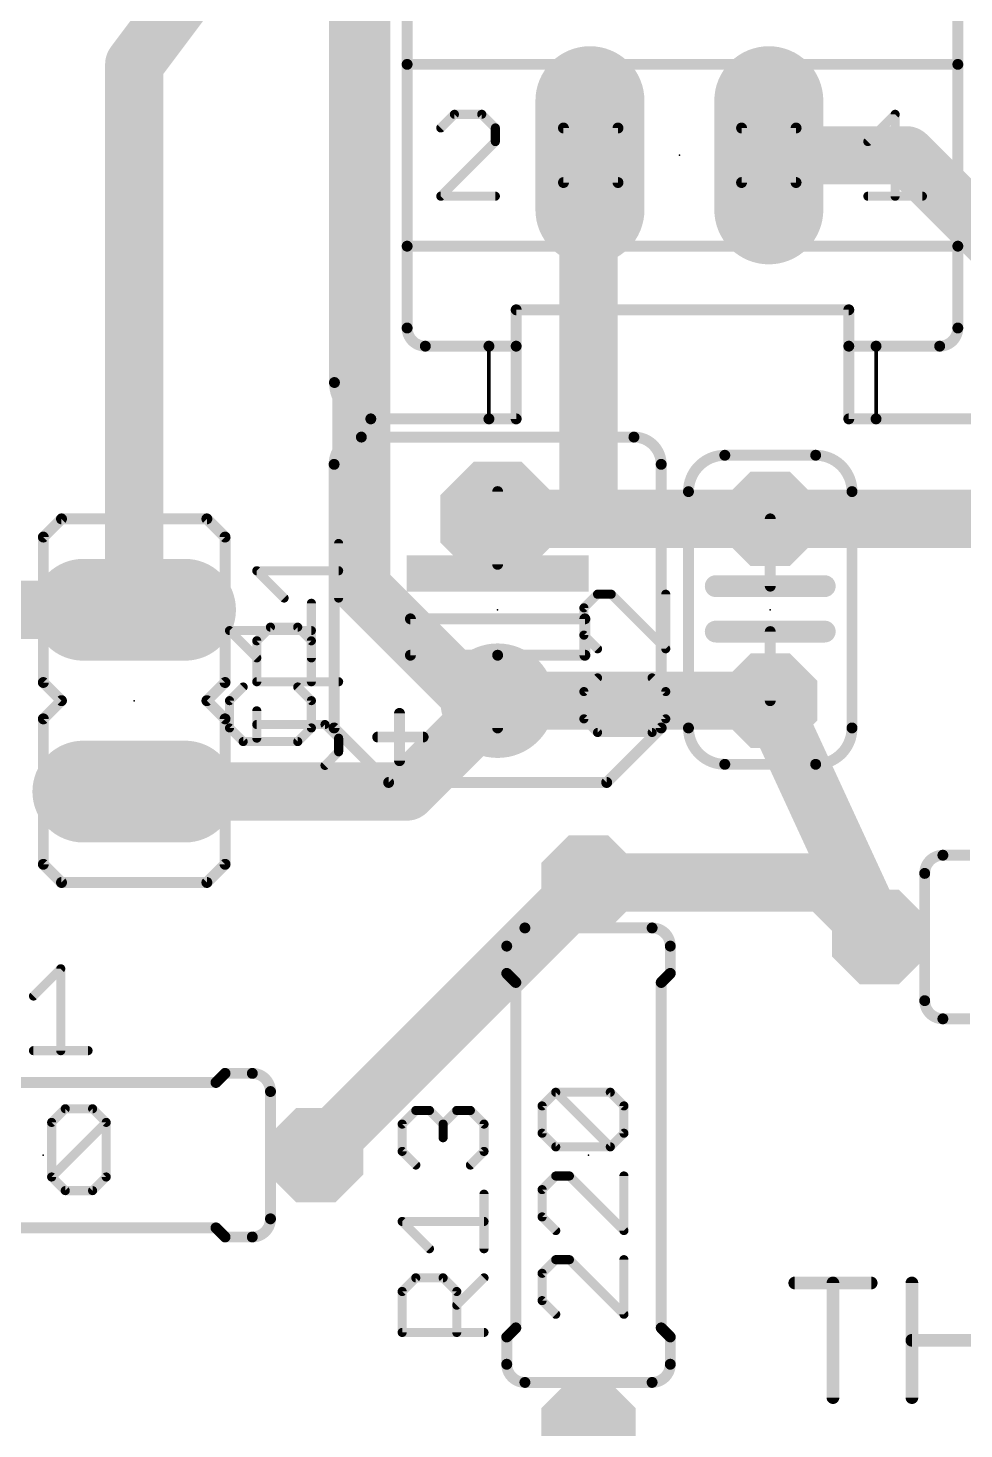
# Model space of a CAD drawing. Extents: x -0.06 to 3.94, y -0.06 to 3.15.
# Drawn here: x 0.792 to 1.307, y 0.649 to 1.42 of the extents above; entities that cross this region are included whole.
import ezdxf

# ---------------------------------------------------------------- set-up
doc = ezdxf.new("R2010")
doc.units = 0
for name, color, linetype in [('16', 175, 'CONTINUOUS'), ('17', 82, 'CONTINUOUS'), ('21', 253, 'CONTINUOUS'), ('23', 7, 'CONTINUOUS'), ('25', 253, 'CONTINUOUS'), ('27', 253, 'CONTINUOUS'), ('51', 253, 'CONTINUOUS')]:
    doc.layers.add(name, color=color, linetype=linetype)

# ---------------------------------------------------------------- blocks, each defined once
blk = doc.blocks.new('LONGP100')
at = {"const_width": 1}
blk.add_lwpolyline([(-0.5, 0), (0.5, 0)], dxfattribs=at)
at = {"const_width": 0.5}
for points in [[(-0.5, 0.25, 1), (-0.5, -0.25)], [(0.5, -0.25, 1), (0.5, 0.25)]]:
    blk.add_lwpolyline(points, format="xyb", dxfattribs=at)
blk = doc.blocks.new('RECT')
blk.add_solid([(-0.5, -0.5), (0.5, -0.5), (-0.5, 0.5), (0.5, 0.5)])
blk = doc.blocks.new('ROUNDP')
at = {"const_width": 0.5}
blk.add_lwpolyline([(0, -0.25, 1), (0, 0.25, 1), (0, -0.25)], format="xyb", dxfattribs=at)
blk = doc.blocks.new('OCTAGONP')
at = {"const_width": 0.5}
blk.add_lwpolyline([(-0.25, -0.103553), (-0.25, 0.103553), (-0.103553, 0.25), (0.103553, 0.25), (0.25, 0.103553), (0.25, -0.103553), (0.103553, -0.25), (-0.103553, -0.25), (-0.25, -0.103553), (-0.25, 0.103553)], dxfattribs=at)

msp = doc.modelspace()

# ---------------------------------------------------------------- linework, layer by layer
at = {"layer": '16', "const_width": 0.032}
for points in [[(0.85, 1.4), (0.94, 1.52)], [(0.975, 1.45), (0.975, 1.1125)], [(0.85, 1.4), (0.85, 1.1)], [(1.1, 1.15), (1.1, 1.35)], [(1.1, 1.35), (1.100787, 1.35)], [(1.199213, 1.35), (1.275, 1.35)], [(1.275, 1.35), (1.45, 1.175)], [(1.05, 1.15), (1.1, 1.15)], [(1.1, 1.15), (1.2, 1.15)], [(1.2, 1.15), (1.35, 1.15)], [(0.975, 1.1125), (1.0375, 1.05)], [(0.7, 1.1), (0.85, 1.1)], [(1, 1), (1.05, 1.05)], [(1.0375, 1.05), (1.05, 1.05)], [(1.2, 1.05), (1.05, 1.05)], [(1.2, 1.05), (1.26, 0.92)], [(0.85, 1), (1, 1)], [(0.95, 0.8), (1.1, 0.95)], [(1.1, 0.95), (1.23, 0.95)], [(1.23, 0.95), (1.26, 0.92)], [(1.1, 0.65), (1.1, 0.59)]]:
    msp.add_lwpolyline(points, dxfattribs=at)
at = {"layer": '16', "const_width": 0.016}
for points in [[(0.858, 1.4, 1), (0.842, 1.4)], [(0.8436, 1.4048, 1), (0.8564, 1.3952)], [(1.108, 1.35, 1), (1.092, 1.35)], [(1.1, 1.358, 1), (1.1, 1.342)], [(1.100787, 1.342, 1), (1.100787, 1.358)], [(1.199213, 1.358, 1), (1.199213, 1.342)], [(1.280657, 1.355657, 1), (1.269343, 1.344343)], [(1.275, 1.342, 1), (1.275, 1.358)], [(1.05, 1.158, 1), (1.05, 1.142)], [(1.1, 1.158, 1), (1.1, 1.142)], [(1.1, 1.142, 1), (1.1, 1.158)], [(1.2, 1.158, 1), (1.2, 1.142)], [(1.2, 1.142, 1), (1.2, 1.158)], [(1.092, 1.15, 1), (1.108, 1.15)], [(0.980657, 1.118157, 1), (0.969343, 1.106843)], [(0.967, 1.1125, 1), (0.983, 1.1125)], [(0.85, 1.092, 1), (0.85, 1.108)], [(0.842, 1.1, 1), (0.858, 1.1)], [(1.0375, 1.058, 1), (1.0375, 1.042)], [(1.031843, 1.044343, 1), (1.043157, 1.055657)], [(1.05, 1.058, 1), (1.05, 1.042)], [(1.055657, 1.044343, 1), (1.044343, 1.055657)], [(1.05, 1.042, 1), (1.05, 1.058)], [(1.207264, 1.053352, 1), (1.192736, 1.046648)], [(1.2, 1.042, 1), (1.2, 1.058)], [(0.85, 1.008, 1), (0.85, 0.992)], [(0.994343, 1.005657, 1), (1.005657, 0.994343)], [(1, 0.992, 1), (1, 1.008)], [(1.1, 0.958, 1), (1.1, 0.942)], [(1.105657, 0.944343, 1), (1.094343, 0.955657)], [(1.235657, 0.955657, 1), (1.224343, 0.944343)], [(1.23, 0.942, 1), (1.23, 0.958)], [(1.254343, 0.914343, 1), (1.265657, 0.925657)], [(1.252736, 0.916648, 1), (1.267264, 0.923352)], [(0.944343, 0.805657, 1), (0.955657, 0.794343)], [(1.108, 0.65, 1), (1.092, 0.65)]]:
    msp.add_lwpolyline(points, format="xyb", dxfattribs=at)
at = {"layer": '21'}
for points, const_width in [([(0.960197, 1.475), (0.960197, 1.225)], 0.006), ([(1.000197, 1.4), (1.000197, 1.445)], 0.006), ([(1.303228, 1.4), (1.303228, 1.445)], 0.006), ([(1.000197, 1.4), (1.303228, 1.4)], 0.006), ([(1.000197, 1.3), (1.000197, 1.4)], 0.006), ([(1.303228, 1.3), (1.303228, 1.4)], 0.006), ([(1.026219, 1.372538), (1.018713, 1.365032)], 0.005), ([(1.041232, 1.372538), (1.026219, 1.372538)], 0.005), ([(1.048738, 1.365032), (1.041232, 1.372538)], 0.005), ([(1.253713, 1.357526), (1.268725, 1.372538)], 0.005), ([(1.268725, 1.372538), (1.268725, 1.3275)], 0.005), ([(1.048738, 1.357526), (1.048738, 1.365032)], 0.005), ([(1.018713, 1.3275), (1.048738, 1.357526)], 0.005), ([(1.048738, 1.3275), (1.018713, 1.3275)], 0.005), ([(1.253713, 1.3275), (1.283738, 1.3275)], 0.005), ([(1.000197, 1.255), (1.000197, 1.3)], 0.006), ([(1.000197, 1.3), (1.303228, 1.3)], 0.006), ([(1.303228, 1.255), (1.303228, 1.3)], 0.006), ([(1.060197, 1.245), (1.060197, 1.265)], 0.006), ([(1.060197, 1.265), (1.243228, 1.265)], 0.006), ([(1.243228, 1.245), (1.243228, 1.265)], 0.006), ([(1.010197, 1.245), (1.045197, 1.245)], 0.006), ([(1.045197, 1.245), (1.060197, 1.245)], 0.006), ([(1.045197, 1.245), (1.045197, 1.205)], 0.002), ([(1.060197, 1.245), (1.060197, 1.205)], 0.006), ([(1.243228, 1.245), (1.258228, 1.245)], 0.006), ([(1.243228, 1.205), (1.243228, 1.245)], 0.006), ([(1.258228, 1.245), (1.293228, 1.245)], 0.006), ([(1.258228, 1.245), (1.258228, 1.205)], 0.002), ([(1.045197, 1.205), (0.980197, 1.205)], 0.006), ([(1.060197, 1.205), (1.045197, 1.205)], 0.006), ([(1.258228, 1.205), (1.243228, 1.205)], 0.006), ([(1.323228, 1.205), (1.258228, 1.205)], 0.006), ([(0.975, 1.195), (1.125, 1.195)], 0.006), ([(1.225, 1.185), (1.175, 1.185)], 0.006), ([(0.96, 1.18), (0.96, 1.035)], 0.006), ([(1.14, 1.035), (1.14, 1.18)], 0.006), ([(1.155, 1.165), (1.155, 1.035)], 0.006), ([(1.245, 1.165), (1.245, 1.035)], 0.006), ([(0.81, 1.15), (0.8, 1.14)], 0.006), ([(0.89, 1.15), (0.81, 1.15)], 0.006), ([(0.89, 1.15), (0.9, 1.14)], 0.006), ([(0.8, 1.06), (0.8, 1.14)], 0.006), ([(0.9, 1.06), (0.9, 1.14)], 0.006), ([(1.17, 1.113), (1.23, 1.113)], 0.012), ([(1.17, 1.088), (1.23, 1.088)], 0.012), ([(0.81, 1.05), (0.8, 1.06)], 0.006), ([(0.89, 1.05), (0.9, 1.06)], 0.006), ([(0.81, 1.05), (0.8, 1.04)], 0.006), ([(0.89, 1.05), (0.9, 1.04)], 0.006), ([(0.8, 0.96), (0.8, 1.04)], 0.006), ([(0.9, 0.96), (0.9, 1.04)], 0.006), ([(0.996, 1.043), (0.996, 1.017)], 0.006), ([(0.99, 1.005), (0.96, 1.035)], 0.006), ([(0.984, 1.03), (1.009, 1.03)], 0.006), ([(1.14, 1.035), (1.11, 1.005)], 0.006), ([(1.225, 1.015), (1.175, 1.015)], 0.006), ([(0.99, 1.005), (1.11, 1.005)], 0.006), ([(1.295, 0.965), (1.31, 0.965)], 0.006), ([(0.8, 0.96), (0.81, 0.95)], 0.006), ([(0.9, 0.96), (0.89, 0.95)], 0.006), ([(0.81, 0.95), (0.89, 0.95)], 0.006), ([(1.055, 0.915), (1.055, 0.9)], 0.006), ([(1.145, 0.915), (1.145, 0.9)], 0.006), ([(1.06, 0.895), (1.055, 0.9)], 0.006), ([(1.14, 0.895), (1.145, 0.9)], 0.006), ([(1.06, 0.895), (1.06, 0.705)], 0.006), ([(1.14, 0.895), (1.14, 0.705)], 0.006), ([(1.295, 0.875), (1.31, 0.875)], 0.006), ([(0.895, 0.84), (0.9, 0.845)], 0.006), ([(0.915, 0.845), (0.9, 0.845)], 0.006), ([(0.895, 0.84), (0.705, 0.84)], 0.006), ([(0.895, 0.76), (0.705, 0.76)], 0.006), ([(0.895, 0.76), (0.9, 0.755)], 0.006), ([(0.915, 0.755), (0.9, 0.755)], 0.006), ([(1.06, 0.705), (1.055, 0.7)], 0.006), ([(1.055, 0.685), (1.055, 0.7)], 0.006), ([(1.14, 0.705), (1.145, 0.7)], 0.006), ([(1.145, 0.685), (1.145, 0.7)], 0.006)]:
    msp.add_lwpolyline(points, dxfattribs=dict(at, const_width=const_width))
for points, const_width in [([(1.000197, 1.4015, 1), (1.000197, 1.3985)], 0.003), ([(1.001697, 1.4, 1), (0.998697, 1.4)], 0.003), ([(1.304728, 1.4, 1), (1.301728, 1.4)], 0.003), ([(1.303228, 1.3985, 1), (1.303228, 1.4015)], 0.003), ([(0.998697, 1.4, 1), (1.001697, 1.4)], 0.003), ([(1.301728, 1.4, 1), (1.304728, 1.4)], 0.003), ([(1.026219, 1.373788, 1), (1.026219, 1.371288)], 0.0025), ([(1.027103, 1.371655, 1), (1.025335, 1.373422)], 0.0025), ([(1.042116, 1.373422, 1), (1.040348, 1.371655)], 0.0025), ([(1.041232, 1.371288, 1), (1.041232, 1.373788)], 0.0025), ([(1.269975, 1.372538, 1), (1.267475, 1.372538)], 0.0025), ([(1.269609, 1.371655, 1), (1.267842, 1.373422)], 0.0025), ([(1.017829, 1.365916, 1), (1.019596, 1.364148)], 0.0025), ([(1.049988, 1.365032, 1), (1.047488, 1.365032)], 0.0025), ([(1.047854, 1.364148, 1), (1.049622, 1.365916)], 0.0025), ([(1.047488, 1.357526, 1), (1.049988, 1.357526)], 0.0025), ([(1.049622, 1.356642, 1), (1.047854, 1.358409)], 0.0025), ([(1.252829, 1.358409, 1), (1.254596, 1.356642)], 0.0025), ([(1.018713, 1.32875, 1), (1.018713, 1.32625)], 0.0025), ([(1.017829, 1.328384, 1), (1.019596, 1.326616)], 0.0025), ([(1.048738, 1.32625, 1), (1.048738, 1.32875)], 0.0025), ([(1.253713, 1.32875, 1), (1.253713, 1.32625)], 0.0025), ([(1.267475, 1.3275, 1), (1.269975, 1.3275)], 0.0025), ([(1.283738, 1.32625, 1), (1.283738, 1.32875)], 0.0025), ([(1.001697, 1.3, 1), (0.998697, 1.3)], 0.003), ([(1.000197, 1.3015, 1), (1.000197, 1.2985)], 0.003), ([(1.304728, 1.3, 1), (1.301728, 1.3)], 0.003), ([(1.303228, 1.2985, 1), (1.303228, 1.3015)], 0.003), ([(0.998697, 1.3, 1), (1.001697, 1.3)], 0.003), ([(1.301728, 1.3, 1), (1.304728, 1.3)], 0.003), ([(1.061697, 1.265, 1), (1.058697, 1.265)], 0.003), ([(1.060197, 1.2665, 1), (1.060197, 1.2635)], 0.003), ([(1.244728, 1.265, 1), (1.241728, 1.265)], 0.003), ([(1.243228, 1.2635, 1), (1.243228, 1.2665)], 0.003), ([(1.000197, 1.255, 0.414214), (1.010197, 1.245)], 0.006), ([(1.001697, 1.255, 1), (0.998697, 1.255)], 0.003), ([(0.998697, 1.255, 1), (1.001697, 1.255)], 0.003), ([(1.293228, 1.245, 0.414214), (1.303228, 1.255)], 0.006), ([(1.304728, 1.255, 1), (1.301728, 1.255)], 0.003), ([(1.301728, 1.255, 1), (1.304728, 1.255)], 0.003), ([(1.010197, 1.2465, 1), (1.010197, 1.2435)], 0.003), ([(1.010197, 1.2435, 1), (1.010197, 1.2465)], 0.003), ([(1.045197, 1.2465, 1), (1.045197, 1.2435)], 0.003), ([(1.045197, 1.2435, 1), (1.045197, 1.2465)], 0.003), ([(1.045697, 1.245, 1), (1.044697, 1.245)], 0.001), ([(1.061697, 1.245, 1), (1.058697, 1.245)], 0.003), ([(1.058697, 1.245, 1), (1.061697, 1.245)], 0.003), ([(1.060197, 1.2435, 1), (1.060197, 1.2465)], 0.003), ([(1.243228, 1.2465, 1), (1.243228, 1.2435)], 0.003), ([(1.244728, 1.245, 1), (1.241728, 1.245)], 0.003), ([(1.241728, 1.245, 1), (1.244728, 1.245)], 0.003), ([(1.258228, 1.2465, 1), (1.258228, 1.2435)], 0.003), ([(1.258228, 1.2435, 1), (1.258228, 1.2465)], 0.003), ([(1.258728, 1.245, 1), (1.257728, 1.245)], 0.001), ([(1.293228, 1.2465, 1), (1.293228, 1.2435)], 0.003), ([(1.293228, 1.2435, 1), (1.293228, 1.2465)], 0.003), ([(0.960197, 1.225, 0.414214), (0.980197, 1.205)], 0.006), ([(0.961697, 1.225, 1), (0.958697, 1.225)], 0.003), ([(0.958697, 1.225, 1), (0.961697, 1.225)], 0.003), ([(0.980197, 1.2065, 1), (0.980197, 1.2035)], 0.003), ([(0.980197, 1.2035, 1), (0.980197, 1.2065)], 0.003), ([(1.045197, 1.2065, 1), (1.045197, 1.2035)], 0.003), ([(1.045197, 1.2035, 1), (1.045197, 1.2065)], 0.003), ([(1.044697, 1.205, 1), (1.045697, 1.205)], 0.001), ([(1.058697, 1.205, 1), (1.061697, 1.205)], 0.003), ([(1.060197, 1.2035, 1), (1.060197, 1.2065)], 0.003), ([(1.243228, 1.2065, 1), (1.243228, 1.2035)], 0.003), ([(1.241728, 1.205, 1), (1.244728, 1.205)], 0.003), ([(1.258228, 1.2065, 1), (1.258228, 1.2035)], 0.003), ([(1.258228, 1.2035, 1), (1.258228, 1.2065)], 0.003), ([(1.257728, 1.205, 1), (1.258728, 1.205)], 0.001), ([(0.975, 1.195, 0.414214), (0.96, 1.18)], 0.006), ([(0.975, 1.1965, 1), (0.975, 1.1935)], 0.003), ([(0.975, 1.1935, 1), (0.975, 1.1965)], 0.003), ([(1.14, 1.18, 0.414214), (1.125, 1.195)], 0.006), ([(1.125, 1.1965, 1), (1.125, 1.1935)], 0.003), ([(1.125, 1.1935, 1), (1.125, 1.1965)], 0.003), ([(1.175, 1.185, 0.414214), (1.155, 1.165)], 0.006), ([(1.175, 1.1865, 1), (1.175, 1.1835)], 0.003), ([(1.175, 1.1835, 1), (1.175, 1.1865)], 0.003), ([(1.245, 1.165, 0.414214), (1.225, 1.185)], 0.006), ([(1.225, 1.1865, 1), (1.225, 1.1835)], 0.003), ([(1.225, 1.1835, 1), (1.225, 1.1865)], 0.003), ([(0.9615, 1.18, 1), (0.9585, 1.18)], 0.003), ([(0.9585, 1.18, 1), (0.9615, 1.18)], 0.003), ([(1.1415, 1.18, 1), (1.1385, 1.18)], 0.003), ([(1.1385, 1.18, 1), (1.1415, 1.18)], 0.003), ([(1.1565, 1.165, 1), (1.1535, 1.165)], 0.003), ([(1.1535, 1.165, 1), (1.1565, 1.165)], 0.003), ([(1.2465, 1.165, 1), (1.2435, 1.165)], 0.003), ([(1.2435, 1.165, 1), (1.2465, 1.165)], 0.003), ([(0.81, 1.1515, 1), (0.81, 1.1485)], 0.003), ([(0.811061, 1.148939, 1), (0.808939, 1.151061)], 0.003), ([(0.891061, 1.151061, 1), (0.888939, 1.148939)], 0.003), ([(0.89, 1.1485, 1), (0.89, 1.1515)], 0.003), ([(0.8015, 1.14, 1), (0.7985, 1.14)], 0.003), ([(0.798939, 1.141061, 1), (0.801061, 1.138939)], 0.003), ([(0.9015, 1.14, 1), (0.8985, 1.14)], 0.003), ([(0.898939, 1.138939, 1), (0.901061, 1.141061)], 0.003), ([(1.17, 1.116, 1), (1.17, 1.11)], 0.006), ([(1.23, 1.11, 1), (1.23, 1.116)], 0.006), ([(1.17, 1.091, 1), (1.17, 1.085)], 0.006), ([(1.23, 1.085, 1), (1.23, 1.091)], 0.006), ([(0.801061, 1.061061, 1), (0.798939, 1.058939)], 0.003), ([(0.7985, 1.06, 1), (0.8015, 1.06)], 0.003), ([(0.8985, 1.06, 1), (0.9015, 1.06)], 0.003), ([(0.901061, 1.058939, 1), (0.898939, 1.061061)], 0.003), ([(0.811061, 1.048939, 1), (0.808939, 1.051061)], 0.003), ([(0.808939, 1.048939, 1), (0.811061, 1.051061)], 0.003), ([(0.891061, 1.051061, 1), (0.888939, 1.048939)], 0.003), ([(0.888939, 1.051061, 1), (0.891061, 1.048939)], 0.003), ([(0.8015, 1.04, 1), (0.7985, 1.04)], 0.003), ([(0.798939, 1.041061, 1), (0.801061, 1.038939)], 0.003), ([(0.9015, 1.04, 1), (0.8985, 1.04)], 0.003), ([(0.898939, 1.038939, 1), (0.901061, 1.041061)], 0.003), ([(0.9975, 1.043, 1), (0.9945, 1.043)], 0.003), ([(0.961061, 1.036061, 1), (0.958939, 1.033939)], 0.003), ([(0.9585, 1.035, 1), (0.9615, 1.035)], 0.003), ([(0.984, 1.0315, 1), (0.984, 1.0285)], 0.003), ([(1.009, 1.0285, 1), (1.009, 1.0315)], 0.003), ([(1.1385, 1.035, 1), (1.1415, 1.035)], 0.003), ([(1.141061, 1.033939, 1), (1.138939, 1.036061)], 0.003), ([(1.155, 1.035, 0.414214), (1.175, 1.015)], 0.006), ([(1.1565, 1.035, 1), (1.1535, 1.035)], 0.003), ([(1.1535, 1.035, 1), (1.1565, 1.035)], 0.003), ([(1.225, 1.015, 0.414214), (1.245, 1.035)], 0.006), ([(1.2465, 1.035, 1), (1.2435, 1.035)], 0.003), ([(1.2435, 1.035, 1), (1.2465, 1.035)], 0.003), ([(0.9945, 1.017, 1), (0.9975, 1.017)], 0.003), ([(1.175, 1.0165, 1), (1.175, 1.0135)], 0.003), ([(1.175, 1.0135, 1), (1.175, 1.0165)], 0.003), ([(1.225, 1.0165, 1), (1.225, 1.0135)], 0.003), ([(1.225, 1.0135, 1), (1.225, 1.0165)], 0.003), ([(0.99, 1.0065, 1), (0.99, 1.0035)], 0.003), ([(0.988939, 1.003939, 1), (0.991061, 1.006061)], 0.003), ([(1.108939, 1.006061, 1), (1.111061, 1.003939)], 0.003), ([(1.11, 1.0035, 1), (1.11, 1.0065)], 0.003), ([(1.295, 0.965, 0.414214), (1.285, 0.955)], 0.006), ([(1.295, 0.9665, 1), (1.295, 0.9635)], 0.003), ([(1.295, 0.9635, 1), (1.295, 0.9665)], 0.003), ([(0.801061, 0.961061, 1), (0.798939, 0.958939)], 0.003), ([(0.7985, 0.96, 1), (0.8015, 0.96)], 0.003), ([(0.8985, 0.96, 1), (0.9015, 0.96)], 0.003), ([(0.901061, 0.958939, 1), (0.898939, 0.961061)], 0.003), ([(1.2835, 0.955, 1), (1.2865, 0.955)], 0.003), ([(0.81, 0.9515, 1), (0.81, 0.9485)], 0.003), ([(0.808939, 0.948939, 1), (0.811061, 0.951061)], 0.003), ([(0.888939, 0.951061, 1), (0.891061, 0.948939)], 0.003), ([(0.89, 0.9485, 1), (0.89, 0.9515)], 0.003), ([(1.065, 0.925, 0.414214), (1.055, 0.915)], 0.006), ([(1.065, 0.9235, 1), (1.065, 0.9265)], 0.003), ([(1.145, 0.915, 0.414214), (1.135, 0.925)], 0.006), ([(1.135, 0.9265, 1), (1.135, 0.9235)], 0.003), ([(1.0565, 0.915, 1), (1.0535, 0.915)], 0.003), ([(1.1465, 0.915, 1), (1.1435, 0.915)], 0.003), ([(1.0535, 0.915, 1), (1.0565, 0.915)], 0.003), ([(1.1435, 0.915, 1), (1.1465, 0.915)], 0.003), ([(1.056061, 0.901061, 1), (1.053939, 0.898939)], 0.003), ([(1.146061, 0.898939, 1), (1.143939, 0.901061)], 0.003), ([(1.0535, 0.9, 1), (1.0565, 0.9)], 0.003), ([(1.0615, 0.895, 1), (1.0585, 0.895)], 0.003), ([(1.058939, 0.893939, 1), (1.061061, 0.896061)], 0.003), ([(1.1415, 0.895, 1), (1.1385, 0.895)], 0.003), ([(1.138939, 0.896061, 1), (1.141061, 0.893939)], 0.003), ([(1.1435, 0.9, 1), (1.1465, 0.9)], 0.003), ([(1.285, 0.885, 0.414214), (1.295, 0.875)], 0.006), ([(1.2865, 0.885, 1), (1.2835, 0.885)], 0.003), ([(1.295, 0.8765, 1), (1.295, 0.8735)], 0.003), ([(1.295, 0.8735, 1), (1.295, 0.8765)], 0.003), ([(0.9, 0.8465, 1), (0.9, 0.8435)], 0.003), ([(0.901061, 0.843939, 1), (0.898939, 0.846061)], 0.003), ([(0.925, 0.835, 0.414214), (0.915, 0.845)], 0.006), ([(0.915, 0.8465, 1), (0.915, 0.8435)], 0.003), ([(0.915, 0.8435, 1), (0.915, 0.8465)], 0.003), ([(0.893939, 0.841061, 1), (0.896061, 0.838939)], 0.003), ([(0.895, 0.8385, 1), (0.895, 0.8415)], 0.003), ([(0.9235, 0.835, 1), (0.9265, 0.835)], 0.003), ([(0.896061, 0.761061, 1), (0.893939, 0.758939)], 0.003), ([(0.895, 0.7585, 1), (0.895, 0.7615)], 0.003), ([(0.915, 0.755, 0.414214), (0.925, 0.765)], 0.006), ([(0.9265, 0.765, 1), (0.9235, 0.765)], 0.003), ([(0.9, 0.7565, 1), (0.9, 0.7535)], 0.003), ([(0.898939, 0.753939, 1), (0.901061, 0.756061)], 0.003), ([(0.915, 0.7565, 1), (0.915, 0.7535)], 0.003), ([(0.915, 0.7535, 1), (0.915, 0.7565)], 0.003), ([(1.0565, 0.7, 1), (1.0535, 0.7)], 0.003), ([(1.053939, 0.701061, 1), (1.056061, 0.698939)], 0.003), ([(1.0585, 0.705, 1), (1.0615, 0.705)], 0.003), ([(1.061061, 0.703939, 1), (1.058939, 0.706061)], 0.003), ([(1.141061, 0.706061, 1), (1.138939, 0.703939)], 0.003), ([(1.1385, 0.705, 1), (1.1415, 0.705)], 0.003), ([(1.1465, 0.7, 1), (1.1435, 0.7)], 0.003), ([(1.143939, 0.698939, 1), (1.146061, 0.701061)], 0.003), ([(1.055, 0.685, 0.414214), (1.065, 0.675)], 0.006), ([(1.0565, 0.685, 1), (1.0535, 0.685)], 0.003), ([(1.0535, 0.685, 1), (1.0565, 0.685)], 0.003), ([(1.135, 0.675, 0.414214), (1.145, 0.685)], 0.006), ([(1.1465, 0.685, 1), (1.1435, 0.685)], 0.003), ([(1.1435, 0.685, 1), (1.1465, 0.685)], 0.003), ([(1.065, 0.6735, 1), (1.065, 0.6765)], 0.003), ([(1.135, 0.6765, 1), (1.135, 0.6735)], 0.003)]:
    msp.add_lwpolyline(points, format="xyb", dxfattribs=dict(at, const_width=const_width))
at = {"layer": '23'}
for p in [(1.15, 1.35), (1.05, 1.1), (1.2, 1.1), (0.85, 1.05), (0.8, 0.8), (1.1, 0.8)]:
    msp.add_point(p, dxfattribs=at)
at = {"layer": '25'}
for points, const_width in [([(0.9625, 1.106461), (0.9625, 1.136486)], 0.005), ([(0.932474, 1.106461), (0.917462, 1.121473)], 0.005), ([(0.917462, 1.121473), (0.9625, 1.121473)], 0.005), ([(1.104968, 1.108565), (1.097462, 1.101058)], 0.005), ([(1.112474, 1.108565), (1.104968, 1.108565)], 0.005), ([(1.1425, 1.078539), (1.112474, 1.108565)], 0.005), ([(1.1425, 1.108565), (1.1425, 1.078539)], 0.005), ([(0.9475, 1.073539), (0.9475, 1.103565)], 0.005), ([(1.097462, 1.101058), (1.097462, 1.086046)], 0.005), ([(0.917474, 1.073539), (0.902462, 1.088552)], 0.005), ([(0.902462, 1.088552), (0.9475, 1.088552)], 0.005), ([(0.917462, 1.08294), (0.924968, 1.090447)], 0.005), ([(0.924968, 1.090447), (0.939981, 1.090447)], 0.005), ([(0.939981, 1.090447), (0.947487, 1.08294)], 0.005), ([(1.097462, 1.086046), (1.104968, 1.078539)], 0.005), ([(0.917462, 1.060421), (0.917462, 1.08294)], 0.005), ([(0.947487, 1.08294), (0.947487, 1.060421)], 0.005), ([(1.104968, 1.062526), (1.097462, 1.055019)], 0.005), ([(1.1425, 1.055019), (1.134994, 1.062526)], 0.005), ([(0.909968, 1.057526), (0.902462, 1.050019)], 0.005), ([(0.9625, 1.060421), (0.917462, 1.060421)], 0.005), ([(0.9475, 1.050019), (0.939994, 1.057526)], 0.005), ([(1.097462, 1.055019), (1.097462, 1.040006)], 0.005), ([(1.1425, 1.040006), (1.1425, 1.055019)], 0.005), ([(0.902462, 1.050019), (0.902462, 1.035006)], 0.005), ([(0.9475, 1.035006), (0.9475, 1.050019)], 0.005), ([(0.917462, 1.029395), (0.917462, 1.044408)], 0.005), ([(1.097462, 1.040006), (1.104968, 1.0325)], 0.005), ([(1.134994, 1.0325), (1.1425, 1.040006)], 0.005), ([(0.902462, 1.035006), (0.909968, 1.0275)], 0.005), ([(0.954994, 1.036901), (0.917462, 1.036901)], 0.005), ([(0.939994, 1.0275), (0.9475, 1.035006)], 0.005), ([(0.9625, 1.029395), (0.954994, 1.036901)], 0.005), ([(1.104968, 1.0325), (1.134994, 1.0325)], 0.005), ([(0.909968, 1.0275), (0.939994, 1.0275)], 0.005), ([(0.9625, 1.021888), (0.9625, 1.029395)], 0.005), ([(0.954994, 1.014382), (0.9625, 1.021888)], 0.005), ([(0.794578, 0.887526), (0.809591, 0.902538)], 0.005), ([(0.809591, 0.902538), (0.809591, 0.8575)], 0.005), ([(0.794578, 0.8575), (0.824604, 0.8575)], 0.005), ([(0.997462, 0.817098), (1.004968, 0.824604)], 0.005), ([(1.004968, 0.824604), (1.012474, 0.824604)], 0.005), ([(1.012474, 0.824604), (1.019981, 0.817098)], 0.005), ([(1.019981, 0.817098), (1.027487, 0.824604)], 0.005), ([(1.027487, 0.824604), (1.034994, 0.824604)], 0.005), ([(1.034994, 0.824604), (1.0425, 0.817098)], 0.005), ([(0.997462, 0.802085), (0.997462, 0.817098)], 0.005), ([(1.019981, 0.817098), (1.019981, 0.809591)], 0.005), ([(1.0425, 0.817098), (1.0425, 0.802085)], 0.005), ([(1.004968, 0.794578), (0.997462, 0.802085)], 0.005), ([(1.0425, 0.802085), (1.034994, 0.794578)], 0.005), ([(1.0425, 0.748539), (1.0425, 0.778565)], 0.005), ([(1.012474, 0.748539), (0.997462, 0.763552)], 0.005), ([(0.997462, 0.763552), (1.0425, 0.763552)], 0.005), ([(0.997462, 0.725019), (1.004968, 0.732526)], 0.005), ([(1.004968, 0.732526), (1.019981, 0.732526)], 0.005), ([(1.019981, 0.732526), (1.027487, 0.725019)], 0.005), ([(1.027487, 0.717513), (1.0425, 0.732526)], 0.005), ([(1.2135, 0.729703), (1.255536, 0.729703)], 0.007), ([(1.234518, 0.66665), (1.234518, 0.729703)], 0.007), ([(1.277955, 0.66665), (1.277955, 0.729703)], 0.007), ([(0.997462, 0.7025), (0.997462, 0.725019)], 0.005), ([(1.027487, 0.725019), (1.027487, 0.7025)], 0.005), ([(1.0425, 0.7025), (0.997462, 0.7025)], 0.005), ([(1.277955, 0.698177), (1.319991, 0.698177)], 0.007)]:
    msp.add_lwpolyline(points, dxfattribs=dict(at, const_width=const_width))
for points, const_width in [([(0.96375, 1.136486, 1), (0.96125, 1.136486)], 0.0025), ([(0.918345, 1.122357, 1), (0.916578, 1.120589)], 0.0025), ([(0.917462, 1.122723, 1), (0.917462, 1.120223)], 0.0025), ([(0.9625, 1.120223, 1), (0.9625, 1.122723)], 0.0025), ([(1.104968, 1.109815, 1), (1.104968, 1.107315)], 0.0025), ([(1.105852, 1.107681, 1), (1.104084, 1.109449)], 0.0025), ([(1.113358, 1.109449, 1), (1.111591, 1.107681)], 0.0025), ([(1.112474, 1.107315, 1), (1.112474, 1.109815)], 0.0025), ([(1.14375, 1.108565, 1), (1.14125, 1.108565)], 0.0025), ([(0.931591, 1.105577, 1), (0.933358, 1.107344)], 0.0025), ([(0.94875, 1.103565, 1), (0.94625, 1.103565)], 0.0025), ([(0.96125, 1.106461, 1), (0.96375, 1.106461)], 0.0025), ([(1.098712, 1.101058, 1), (1.096212, 1.101058)], 0.0025), ([(1.096578, 1.101942, 1), (1.098345, 1.100175)], 0.0025), ([(0.903345, 1.089436, 1), (0.901578, 1.087668)], 0.0025), ([(0.902462, 1.089802, 1), (0.902462, 1.087302)], 0.0025), ([(0.924968, 1.091697, 1), (0.924968, 1.089197)], 0.0025), ([(0.925852, 1.089563, 1), (0.924084, 1.091331)], 0.0025), ([(0.940865, 1.091331, 1), (0.939097, 1.089563)], 0.0025), ([(0.939981, 1.089197, 1), (0.939981, 1.091697)], 0.0025), ([(0.9475, 1.087302, 1), (0.9475, 1.089802)], 0.0025), ([(1.098345, 1.08693, 1), (1.096578, 1.085162)], 0.0025), ([(1.096212, 1.086046, 1), (1.098712, 1.086046)], 0.0025), ([(0.918712, 1.08294, 1), (0.916212, 1.08294)], 0.0025), ([(0.916578, 1.083824, 1), (0.918345, 1.082057)], 0.0025), ([(0.948737, 1.08294, 1), (0.946237, 1.08294)], 0.0025), ([(0.946603, 1.082057, 1), (0.948371, 1.083824)], 0.0025), ([(1.104084, 1.077655, 1), (1.105852, 1.079423)], 0.0025), ([(1.14125, 1.078539, 1), (1.14375, 1.078539)], 0.0025), ([(1.141616, 1.077655, 1), (1.143384, 1.079423)], 0.0025), ([(0.916591, 1.072655, 1), (0.918358, 1.074423)], 0.0025), ([(0.94625, 1.073539, 1), (0.94875, 1.073539)], 0.0025), ([(1.105852, 1.061642, 1), (1.104084, 1.063409)], 0.0025), ([(1.135877, 1.063409, 1), (1.13411, 1.061642)], 0.0025), ([(0.910852, 1.056642, 1), (0.909084, 1.058409)], 0.0025), ([(0.917462, 1.061671, 1), (0.917462, 1.059171)], 0.0025), ([(0.916212, 1.060421, 1), (0.918712, 1.060421)], 0.0025), ([(0.940877, 1.058409, 1), (0.93911, 1.056642)], 0.0025), ([(0.946237, 1.060421, 1), (0.948737, 1.060421)], 0.0025), ([(0.9625, 1.059171, 1), (0.9625, 1.061671)], 0.0025), ([(1.098712, 1.055019, 1), (1.096212, 1.055019)], 0.0025), ([(1.096578, 1.055903, 1), (1.098345, 1.054135)], 0.0025), ([(1.14375, 1.055019, 1), (1.14125, 1.055019)], 0.0025), ([(1.141616, 1.054135, 1), (1.143384, 1.055903)], 0.0025), ([(0.903712, 1.050019, 1), (0.901212, 1.050019)], 0.0025), ([(0.901578, 1.050903, 1), (0.903345, 1.049135)], 0.0025), ([(0.94875, 1.050019, 1), (0.94625, 1.050019)], 0.0025), ([(0.946616, 1.049135, 1), (0.948384, 1.050903)], 0.0025), ([(0.918712, 1.044408, 1), (0.916212, 1.044408)], 0.0025), ([(1.098345, 1.04089, 1), (1.096578, 1.039123)], 0.0025), ([(1.096212, 1.040006, 1), (1.098712, 1.040006)], 0.0025), ([(1.14125, 1.040006, 1), (1.14375, 1.040006)], 0.0025), ([(1.143384, 1.039123, 1), (1.141616, 1.04089)], 0.0025), ([(0.903345, 1.03589, 1), (0.901578, 1.034123)], 0.0025), ([(0.901212, 1.035006, 1), (0.903712, 1.035006)], 0.0025), ([(0.917462, 1.038151, 1), (0.917462, 1.035651)], 0.0025), ([(0.94625, 1.035006, 1), (0.94875, 1.035006)], 0.0025), ([(0.948384, 1.034123, 1), (0.946616, 1.03589)], 0.0025), ([(0.955877, 1.037785, 1), (0.95411, 1.036017)], 0.0025), ([(0.954994, 1.035651, 1), (0.954994, 1.038151)], 0.0025), ([(1.104968, 1.03375, 1), (1.104968, 1.03125)], 0.0025), ([(1.104084, 1.031616, 1), (1.105852, 1.033384)], 0.0025), ([(1.13411, 1.033384, 1), (1.135877, 1.031616)], 0.0025), ([(1.134994, 1.03125, 1), (1.134994, 1.03375)], 0.0025), ([(0.909968, 1.02875, 1), (0.909968, 1.02625)], 0.0025), ([(0.909084, 1.026616, 1), (0.910852, 1.028384)], 0.0025), ([(0.916212, 1.029395, 1), (0.918712, 1.029395)], 0.0025), ([(0.93911, 1.028384, 1), (0.940877, 1.026616)], 0.0025), ([(0.939994, 1.02625, 1), (0.939994, 1.02875)], 0.0025), ([(0.96375, 1.029395, 1), (0.96125, 1.029395)], 0.0025), ([(0.961616, 1.028511, 1), (0.963384, 1.030279)], 0.0025), ([(0.96125, 1.021888, 1), (0.96375, 1.021888)], 0.0025), ([(0.963384, 1.021005, 1), (0.961616, 1.022772)], 0.0025), ([(0.95411, 1.015266, 1), (0.955877, 1.013498)], 0.0025), ([(0.810841, 0.902538, 1), (0.808341, 0.902538)], 0.0025), ([(0.810475, 0.901655, 1), (0.808707, 0.903422)], 0.0025), ([(0.793695, 0.888409, 1), (0.795462, 0.886642)], 0.0025), ([(0.794578, 0.85875, 1), (0.794578, 0.85625)], 0.0025), ([(0.808341, 0.8575, 1), (0.810841, 0.8575)], 0.0025), ([(0.824604, 0.85625, 1), (0.824604, 0.85875)], 0.0025), ([(1.004968, 0.825854, 1), (1.004968, 0.823354)], 0.0025), ([(1.005852, 0.82372, 1), (1.004084, 0.825488)], 0.0025), ([(1.013358, 0.825488, 1), (1.011591, 0.82372)], 0.0025), ([(1.012474, 0.823354, 1), (1.012474, 0.825854)], 0.0025), ([(1.027487, 0.825854, 1), (1.027487, 0.823354)], 0.0025), ([(1.028371, 0.82372, 1), (1.026603, 0.825488)], 0.0025), ([(1.035877, 0.825488, 1), (1.03411, 0.82372)], 0.0025), ([(1.034994, 0.823354, 1), (1.034994, 0.825854)], 0.0025), ([(0.998712, 0.817098, 1), (0.996212, 0.817098)], 0.0025), ([(0.996578, 0.817982, 1), (0.998345, 0.816214)], 0.0025), ([(1.021231, 0.817098, 1), (1.018731, 0.817098)], 0.0025), ([(1.019097, 0.817982, 1), (1.020865, 0.816214)], 0.0025), ([(1.019097, 0.816214, 1), (1.020865, 0.817982)], 0.0025), ([(1.04375, 0.817098, 1), (1.04125, 0.817098)], 0.0025), ([(1.041616, 0.816214, 1), (1.043384, 0.817982)], 0.0025), ([(1.018731, 0.809591, 1), (1.021231, 0.809591)], 0.0025), ([(0.998345, 0.802969, 1), (0.996578, 0.801201)], 0.0025), ([(0.996212, 0.802085, 1), (0.998712, 0.802085)], 0.0025), ([(1.04125, 0.802085, 1), (1.04375, 0.802085)], 0.0025), ([(1.043384, 0.801201, 1), (1.041616, 0.802969)], 0.0025), ([(1.004084, 0.793695, 1), (1.005852, 0.795462)], 0.0025), ([(1.03411, 0.795462, 1), (1.035877, 0.793695)], 0.0025), ([(1.04375, 0.778565, 1), (1.04125, 0.778565)], 0.0025), ([(0.998345, 0.764436, 1), (0.996578, 0.762668)], 0.0025), ([(0.997462, 0.764802, 1), (0.997462, 0.762302)], 0.0025), ([(1.0425, 0.762302, 1), (1.0425, 0.764802)], 0.0025), ([(1.011591, 0.747655, 1), (1.013358, 0.749423)], 0.0025), ([(1.04125, 0.748539, 1), (1.04375, 0.748539)], 0.0025), ([(1.004968, 0.733776, 1), (1.004968, 0.731276)], 0.0025), ([(1.005852, 0.731642, 1), (1.004084, 0.733409)], 0.0025), ([(1.020865, 0.733409, 1), (1.019097, 0.731642)], 0.0025), ([(1.019981, 0.731276, 1), (1.019981, 0.733776)], 0.0025), ([(1.043384, 0.731642, 1), (1.041616, 0.733409)], 0.0025), ([(1.2135, 0.731453, 1), (1.2135, 0.727953)], 0.0035), ([(1.236268, 0.729703, 1), (1.232768, 0.729703)], 0.0035), ([(1.255536, 0.727953, 1), (1.255536, 0.731453)], 0.0035), ([(1.279705, 0.729703, 1), (1.276205, 0.729703)], 0.0035), ([(0.998712, 0.725019, 1), (0.996212, 0.725019)], 0.0025), ([(0.996578, 0.725903, 1), (0.998345, 0.724135)], 0.0025), ([(1.028737, 0.725019, 1), (1.026237, 0.725019)], 0.0025), ([(1.026603, 0.724135, 1), (1.028371, 0.725903)], 0.0025), ([(1.026603, 0.718397, 1), (1.028371, 0.716629)], 0.0025), ([(0.997462, 0.70375, 1), (0.997462, 0.70125)], 0.0025), ([(0.996212, 0.7025, 1), (0.998712, 0.7025)], 0.0025), ([(1.026237, 0.7025, 1), (1.028737, 0.7025)], 0.0025), ([(1.0425, 0.70125, 1), (1.0425, 0.70375)], 0.0025), ([(1.277955, 0.699927, 1), (1.277955, 0.696427)], 0.0035), ([(1.232768, 0.66665, 1), (1.236268, 0.66665)], 0.0035), ([(1.276205, 0.66665, 1), (1.279705, 0.66665)], 0.0035)]:
    msp.add_lwpolyline(points, format="xyb", dxfattribs=dict(at, const_width=const_width))
at = {"layer": '27', "const_width": 0.005}
for points in [[(1.074462, 0.827098), (1.081968, 0.834604)], [(1.081968, 0.834604), (1.111994, 0.834604)], [(1.111994, 0.804578), (1.081968, 0.834604)], [(1.111994, 0.834604), (1.1195, 0.827098)], [(0.804578, 0.818032), (0.812085, 0.825538)], [(0.812085, 0.825538), (0.827098, 0.825538)], [(0.827098, 0.825538), (0.834604, 0.818032)], [(1.074462, 0.812085), (1.074462, 0.827098)], [(1.1195, 0.827098), (1.1195, 0.812085)], [(0.804578, 0.788006), (0.804578, 0.818032)], [(0.804578, 0.788006), (0.834604, 0.818032)], [(0.834604, 0.818032), (0.834604, 0.788006)], [(1.081968, 0.804578), (1.074462, 0.812085)], [(1.1195, 0.812085), (1.111994, 0.804578)], [(1.111994, 0.804578), (1.081968, 0.804578)], [(0.812085, 0.7805), (0.804578, 0.788006)], [(0.834604, 0.788006), (0.827098, 0.7805)], [(1.081968, 0.788565), (1.074462, 0.781058)], [(1.089474, 0.788565), (1.081968, 0.788565)], [(1.1195, 0.758539), (1.089474, 0.788565)], [(1.1195, 0.788565), (1.1195, 0.758539)], [(0.827098, 0.7805), (0.812085, 0.7805)], [(1.074462, 0.781058), (1.074462, 0.766046)], [(1.074462, 0.766046), (1.081968, 0.758539)], [(1.081968, 0.742526), (1.074462, 0.735019)], [(1.089474, 0.742526), (1.081968, 0.742526)], [(1.1195, 0.7125), (1.089474, 0.742526)], [(1.1195, 0.742526), (1.1195, 0.7125)], [(1.074462, 0.735019), (1.074462, 0.720006)], [(1.074462, 0.720006), (1.081968, 0.7125)]]:
    msp.add_lwpolyline(points, dxfattribs=at)
at = {"layer": '27', "const_width": 0.0025}
for points in [[(1.081968, 0.835854, 1), (1.081968, 0.833354)], [(1.082852, 0.835488, 1), (1.081084, 0.83372)], [(1.082852, 0.83372, 1), (1.081084, 0.835488)], [(1.112877, 0.835488, 1), (1.11111, 0.83372)], [(1.111994, 0.833354, 1), (1.111994, 0.835854)], [(0.812085, 0.826788, 1), (0.812085, 0.824288)], [(0.812969, 0.824655, 1), (0.811201, 0.826422)], [(0.827982, 0.826422, 1), (0.826214, 0.824655)], [(0.827098, 0.824288, 1), (0.827098, 0.826788)], [(1.075712, 0.827098, 1), (1.073212, 0.827098)], [(1.073578, 0.827982, 1), (1.075345, 0.826214)], [(1.12075, 0.827098, 1), (1.11825, 0.827098)], [(1.118616, 0.826214, 1), (1.120384, 0.827982)], [(0.805828, 0.818032, 1), (0.803328, 0.818032)], [(0.803695, 0.818916, 1), (0.805462, 0.817148)], [(0.835854, 0.818032, 1), (0.833354, 0.818032)], [(0.835488, 0.817148, 1), (0.83372, 0.818916)], [(0.83372, 0.817148, 1), (0.835488, 0.818916)], [(1.075345, 0.812969, 1), (1.073578, 0.811201)], [(1.073212, 0.812085, 1), (1.075712, 0.812085)], [(1.11825, 0.812085, 1), (1.12075, 0.812085)], [(1.120384, 0.811201, 1), (1.118616, 0.812969)], [(1.081968, 0.805828, 1), (1.081968, 0.803328)], [(1.081084, 0.803695, 1), (1.082852, 0.805462)], [(1.11111, 0.805462, 1), (1.112877, 0.803695)], [(1.11111, 0.803695, 1), (1.112877, 0.805462)], [(1.111994, 0.803328, 1), (1.111994, 0.805828)], [(0.803328, 0.788006, 1), (0.805828, 0.788006)], [(0.805462, 0.78889, 1), (0.803695, 0.787123)], [(0.803695, 0.78889, 1), (0.805462, 0.787123)], [(0.833354, 0.788006, 1), (0.835854, 0.788006)], [(0.835488, 0.787123, 1), (0.83372, 0.78889)], [(1.081968, 0.789815, 1), (1.081968, 0.787315)], [(1.082852, 0.787681, 1), (1.081084, 0.789449)], [(1.090358, 0.789449, 1), (1.088591, 0.787681)], [(1.089474, 0.787315, 1), (1.089474, 0.789815)], [(1.12075, 0.788565, 1), (1.11825, 0.788565)], [(0.812085, 0.78175, 1), (0.812085, 0.77925)], [(0.811201, 0.779616, 1), (0.812969, 0.781384)], [(0.826214, 0.781384, 1), (0.827982, 0.779616)], [(0.827098, 0.77925, 1), (0.827098, 0.78175)], [(1.075712, 0.781058, 1), (1.073212, 0.781058)], [(1.073578, 0.781942, 1), (1.075345, 0.780175)], [(1.075345, 0.76693, 1), (1.073578, 0.765162)], [(1.073212, 0.766046, 1), (1.075712, 0.766046)], [(1.081084, 0.757655, 1), (1.082852, 0.759423)], [(1.11825, 0.758539, 1), (1.12075, 0.758539)], [(1.118616, 0.757655, 1), (1.120384, 0.759423)], [(1.081968, 0.743776, 1), (1.081968, 0.741276)], [(1.082852, 0.741642, 1), (1.081084, 0.743409)], [(1.090358, 0.743409, 1), (1.088591, 0.741642)], [(1.089474, 0.741276, 1), (1.089474, 0.743776)], [(1.12075, 0.742526, 1), (1.11825, 0.742526)], [(1.075712, 0.735019, 1), (1.073212, 0.735019)], [(1.073578, 0.735903, 1), (1.075345, 0.734135)], [(1.075345, 0.72089, 1), (1.073578, 0.719123)], [(1.073212, 0.720006, 1), (1.075712, 0.720006)], [(1.081084, 0.711616, 1), (1.082852, 0.713384)], [(1.11825, 0.7125, 1), (1.12075, 0.7125)], [(1.118616, 0.711616, 1), (1.120384, 0.713384)]]:
    msp.add_lwpolyline(points, format="xyb", dxfattribs=at)
at = {"layer": '51'}
for points, const_width in [([(1.08622, 1.365), (1.08622, 1.335)], 0.006), ([(1.11622, 1.365), (1.08622, 1.365)], 0.006), ([(1.08622, 1.365), (1.11622, 1.335)], 0.006), ([(1.11622, 1.365), (1.08622, 1.335)], 0.006), ([(1.11622, 1.335), (1.11622, 1.365)], 0.006), ([(1.184213, 1.365), (1.184213, 1.335)], 0.006), ([(1.214213, 1.365), (1.184213, 1.365)], 0.006), ([(1.184213, 1.365), (1.214213, 1.335)], 0.006), ([(1.214213, 1.365), (1.184213, 1.335)], 0.006), ([(1.214213, 1.335), (1.214213, 1.365)], 0.006), ([(1.08622, 1.335), (1.11622, 1.335)], 0.006), ([(1.184213, 1.335), (1.214213, 1.335)], 0.006), ([(1.05, 1.125), (1.05, 1.165)], 0.006), ([(1.2, 1.15), (1.2, 1.113)], 0.006), ([(1.098, 1.095), (1.002, 1.095)], 0.006), ([(1.002, 1.095), (1.002, 1.075)], 0.006), ([(1.098, 1.075), (1.098, 1.095)], 0.006), ([(1.2, 1.05), (1.2, 1.088)], 0.006), ([(1.002, 1.075), (1.05, 1.075)], 0.006), ([(1.05, 1.035), (1.05, 1.075)], 0.006), ([(1.05, 1.075), (1.098, 1.075)], 0.006), ([(1.1, 0.935), (1.1, 0.95)], 0.024), ([(1.285, 0.955), (1.285, 0.885)], 0.006), ([(1.135, 0.925), (1.065, 0.925)], 0.006), ([(1.275, 0.92), (1.26, 0.92)], 0.024), ([(0.925, 0.765), (0.925, 0.835)], 0.006), ([(0.935, 0.8), (0.95, 0.8)], 0.024), ([(1.135, 0.675), (1.065, 0.675)], 0.006), ([(1.1, 0.65), (1.1, 0.665)], 0.024)]:
    msp.add_lwpolyline(points, dxfattribs=dict(at, const_width=const_width))
for points, const_width in [([(1.08772, 1.365, 1), (1.08472, 1.365)], 0.003), ([(1.08622, 1.3665, 1), (1.08622, 1.3635)], 0.003), ([(1.087281, 1.366061, 1), (1.08516, 1.363939)], 0.003), ([(1.11772, 1.365, 1), (1.11472, 1.365)], 0.003), ([(1.117281, 1.363939, 1), (1.11516, 1.366061)], 0.003), ([(1.11622, 1.3635, 1), (1.11622, 1.3665)], 0.003), ([(1.185273, 1.366061, 1), (1.183152, 1.363939)], 0.003), ([(1.185713, 1.365, 1), (1.182713, 1.365)], 0.003), ([(1.184213, 1.3665, 1), (1.184213, 1.3635)], 0.003), ([(1.215713, 1.365, 1), (1.212713, 1.365)], 0.003), ([(1.215273, 1.363939, 1), (1.213152, 1.366061)], 0.003), ([(1.214213, 1.3635, 1), (1.214213, 1.3665)], 0.003), ([(1.08622, 1.3365, 1), (1.08622, 1.3335)], 0.003), ([(1.08516, 1.336061, 1), (1.087281, 1.333939)], 0.003), ([(1.08472, 1.335, 1), (1.08772, 1.335)], 0.003), ([(1.11472, 1.335, 1), (1.11772, 1.335)], 0.003), ([(1.11516, 1.333939, 1), (1.117281, 1.336061)], 0.003), ([(1.11622, 1.3335, 1), (1.11622, 1.3365)], 0.003), ([(1.183152, 1.336061, 1), (1.185273, 1.333939)], 0.003), ([(1.184213, 1.3365, 1), (1.184213, 1.3335)], 0.003), ([(1.182713, 1.335, 1), (1.185713, 1.335)], 0.003), ([(1.212713, 1.335, 1), (1.215713, 1.335)], 0.003), ([(1.213152, 1.333939, 1), (1.215273, 1.336061)], 0.003), ([(1.214213, 1.3335, 1), (1.214213, 1.3365)], 0.003), ([(1.0515, 1.165, 1), (1.0485, 1.165)], 0.003), ([(1.2015, 1.15, 1), (1.1985, 1.15)], 0.003), ([(1.0485, 1.125, 1), (1.0515, 1.125)], 0.003), ([(1.1985, 1.113, 1), (1.2015, 1.113)], 0.003), ([(1.002, 1.0965, 1), (1.002, 1.0935)], 0.003), ([(1.0035, 1.095, 1), (1.0005, 1.095)], 0.003), ([(1.0995, 1.095, 1), (1.0965, 1.095)], 0.003), ([(1.098, 1.0935, 1), (1.098, 1.0965)], 0.003), ([(1.2015, 1.088, 1), (1.1985, 1.088)], 0.003), ([(1.002, 1.0765, 1), (1.002, 1.0735)], 0.003), ([(1.0005, 1.075, 1), (1.0035, 1.075)], 0.003), ([(1.0515, 1.075, 1), (1.0485, 1.075)], 0.003), ([(1.05, 1.0765, 1), (1.05, 1.0735)], 0.003), ([(1.05, 1.0735, 1), (1.05, 1.0765)], 0.003), ([(1.0965, 1.075, 1), (1.0995, 1.075)], 0.003), ([(1.098, 1.0735, 1), (1.098, 1.0765)], 0.003), ([(1.1985, 1.05, 1), (1.2015, 1.05)], 0.003), ([(1.0485, 1.035, 1), (1.0515, 1.035)], 0.003), ([(1.106, 0.95, 1), (1.094, 0.95)], 0.012), ([(1.2865, 0.955, 1), (1.2835, 0.955)], 0.003), ([(1.094, 0.935, 1), (1.106, 0.935)], 0.012), ([(1.065, 0.9265, 1), (1.065, 0.9235)], 0.003), ([(1.135, 0.9235, 1), (1.135, 0.9265)], 0.003), ([(1.26, 0.926, 1), (1.26, 0.914)], 0.012), ([(1.275, 0.914, 1), (1.275, 0.926)], 0.012), ([(1.2835, 0.885, 1), (1.2865, 0.885)], 0.003), ([(0.9265, 0.835, 1), (0.9235, 0.835)], 0.003), ([(0.935, 0.806, 1), (0.935, 0.794)], 0.012), ([(0.95, 0.794, 1), (0.95, 0.806)], 0.012), ([(0.9235, 0.765, 1), (0.9265, 0.765)], 0.003), ([(1.065, 0.6765, 1), (1.065, 0.6735)], 0.003), ([(1.106, 0.665, 1), (1.094, 0.665)], 0.012), ([(1.135, 0.6735, 1), (1.135, 0.6765)], 0.003), ([(1.094, 0.65, 1), (1.106, 0.65)], 0.012)]:
    msp.add_lwpolyline(points, format="xyb", dxfattribs=dict(at, const_width=const_width))

# ---------------------------------------------------------------- block references
at = {"layer": '17'}
for name, p, xscale, yscale, rotation in [('LONGP100', (1.100787, 1.35), 0.06, 0.06, 90), ('LONGP100', (1.100787, 1.35), 0.06, 0.06, 90), ('LONGP100', (1.199213, 1.35), 0.06, 0.06, 90), ('LONGP100', (1.199213, 1.35), 0.06, 0.06, 90), ('OCTAGONP', (1.05, 1.15), 0.063, 0.063, 90), ('OCTAGONP', (1.05, 1.15), 0.063, 0.063, 90), ('OCTAGONP', (1.2, 1.15), 0.052, 0.052, 90), ('OCTAGONP', (1.2, 1.15), 0.052, 0.052, 90), ('LONGP100', (0.85, 1.1), 0.056, 0.056, 180), ('LONGP100', (0.85, 1.1), 0.056, 0.056, 180), ('ROUNDP', (1.05, 1.05), 0.063, 0.063, 90), ('ROUNDP', (1.05, 1.05), 0.063, 0.063, 90), ('OCTAGONP', (1.2, 1.05), 0.052, 0.052, 90), ('OCTAGONP', (1.2, 1.05), 0.052, 0.052, 90), ('LONGP100', (0.85, 1), 0.056, 0.056, 180), ('LONGP100', (0.85, 1), 0.056, 0.056, 180), ('OCTAGONP', (1.1, 0.95), 0.052, 0.052, 90), ('OCTAGONP', (1.1, 0.95), 0.052, 0.052, 90), ('OCTAGONP', (1.26, 0.92), 0.052, 0.052, 180), ('OCTAGONP', (1.26, 0.92), 0.052, 0.052, 180), ('OCTAGONP', (1.1, 0.65), 0.052, 0.052, 90), ('OCTAGONP', (1.1, 0.65), 0.052, 0.052, 90)]:
    msp.add_blockref(name, p, dxfattribs=dict(at, xscale=xscale, yscale=yscale, rotation=rotation))
at = {"layer": '17', "xscale": 0.052, "yscale": 0.052}
msp.add_blockref('OCTAGONP', (0.95, 0.8), dxfattribs=at)
msp.add_blockref('OCTAGONP', (0.95, 0.8), dxfattribs=at)
at = {"layer": '51'}
for p, xscale, yscale, rotation in [((1.05, 1.12), 0.02, 0.1, 90), ((0.85, 1.1), 0.024, 0.024, 180), ((0.85, 1), 0.024, 0.024, 180), ((1.1, 0.93), 0.01, 0.024, 90), ((1.28, 0.92), 0.01, 0.024, 180), ((1.1, 0.67), 0.01, 0.024, 90)]:
    msp.add_blockref('RECT', p, dxfattribs=dict(at, xscale=xscale, yscale=yscale, rotation=rotation))
at = {"layer": '51', "xscale": 0.01, "yscale": 0.024}
msp.add_blockref('RECT', (0.93, 0.8), dxfattribs=at)

doc.saveas('drawing.dxf')
